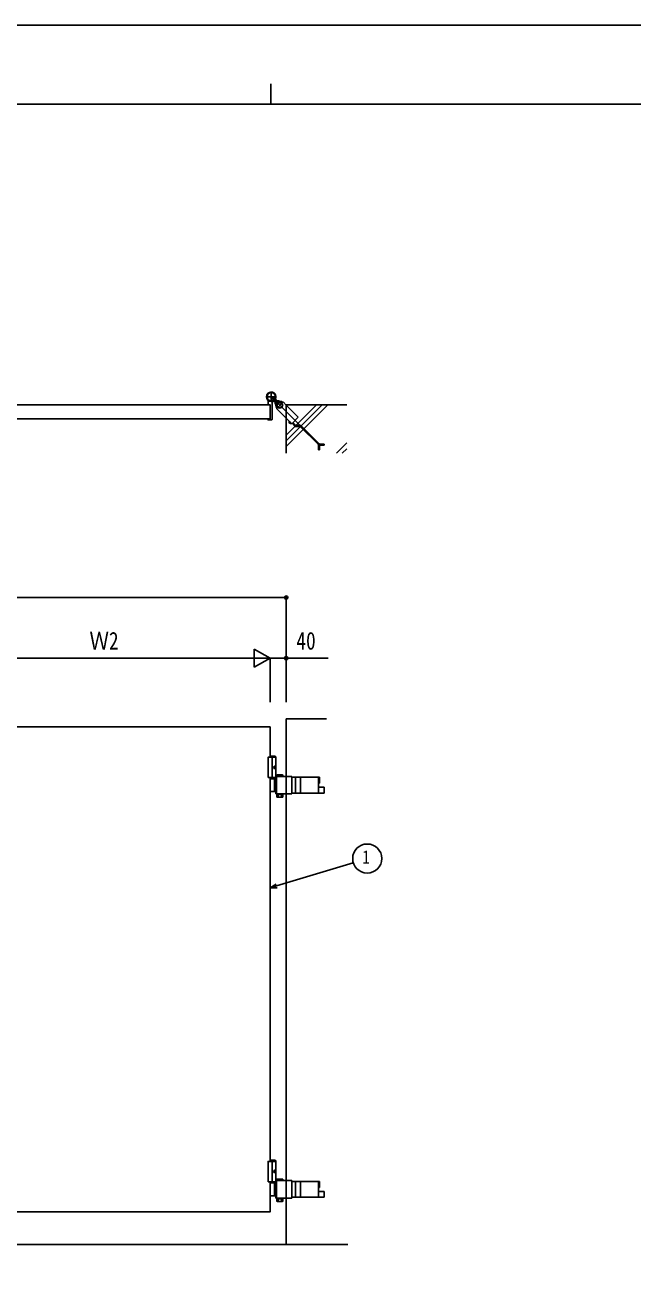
# Model space of a CAD drawing. Units: millimetres, scale not verified. Extents: x -4205 to 4205, y -2970 to 2970.
# Drawn here: x -612 to 890, y -153 to 2970 of the extents above; entities that cross this region are included whole.
import ezdxf
from ezdxf.enums import TextEntityAlignment as Align

# ---------------------------------------------------------------- set-up
doc = ezdxf.new("R2010")
doc.units = ezdxf.units.MM
doc.header["$LTSCALE"] = 12
for name, color, linetype in [('0-4_YKK_A1', 4, 'Continuous'), ('0-5_YKK_D', 6, 'Continuous'), ('0-6_YKK_ZWAK', 7, 'Continuous')]:
    doc.layers.add(name, color=color, linetype=linetype)
doc.styles.add('ＭＳ ゴシック', font='')
doc.styles.get('ＭＳ ゴシック').set_extended_font_data('MS Gothic')

msp = doc.modelspace()

# ---------------------------------------------------------------- linework, layer by layer
at = {"layer": '0-4_YKK_A1'}
for p, q in [((-3.98, 2038), (-3.98, 2064)), ((-16.98, 2051), (9.02, 2051)), ((-11.98, 2031.8), (-11.98, 2040.84)), ((-7.28, 2031.3), (-11.48, 2031.3)), ((-6.98, 2031), (-6.98, 1996)), ((7.57, 2039.45), (-2.49, 2049.51)), ((-1.98, 2036.06), (-1.98, 1995.5)), ((1.32, 2048.53), (-1.51, 2045.7)), ((-1.51, 2045.7), (1.91, 2042.29)), ((-1.04, 2046.16), (2.44, 2042.68)), ((0.86, 2048.06), (4.34, 2044.58)), ((4.73, 2045.11), (1.32, 2048.53)), ((2.03, 2040.75), (1.75, 2041.03)), ((2.44, 2042.68), (3.2, 2041.92)), ((7.43, 2039.59), (2.77, 2044.25)), ((4.34, 2044.58), (5.1, 2043.82)), ((5.84, 2038.35), (4.42, 2039.77)), ((5.84, 2038.35), (5.84, 2034.76)), ((6.27, 2044.99), (5.99, 2045.27)), ((8.67, 2041.18), (7.25, 2042.6)), ((8.39, 2042.87), (7.48, 2043.78)), ((7.69, 2042.16), (8.39, 2042.87)), ((7.84, 2034.76), (7.84, 2038.6)), ((12.26, 2039.18), (8.42, 2039.18)), ((8.67, 2041.18), (12.26, 2041.18)), ((11.93, 2035.09), (9.98, 2027.84)), ((10.52, 2023.07), (23.95, 2036.5)), ((10.52, 2036.5), (73.11, 1973.91)), ((19.18, 2037.04), (11.93, 2035.09)), ((24.48, 2031.73), (19.18, 2037.04)), ((22.54, 2024.48), (24.48, 2031.73)), ((25.44, 2037.99), (24.3, 2036.86)), ((107.76, 2031), (33.02, 1956.25)), ((121.91, 2031), (33.02, 1942.11)), ((136.05, 2031), (33.02, 1927.97)), ((10.16, 2022.72), (9.03, 2021.58)), ((9.98, 2027.84), (15.29, 2022.54)), ((15.29, 2022.54), (22.54, 2024.48)), ((-11.98, 1995.2), (-11.98, 1994.5)), ((-7.28, 1995.7), (-11.48, 1995.7)), ((-3.98, 1993.5), (-10.98, 1993.5)), ((40.08, 1987.58), (41.91, 1988.21)), ((40.5, 1990.12), (40.23, 1989.66)), ((41.56, 1989.06), (40.5, 1990.12)), ((41.56, 1989.06), (44.39, 1986.23)), ((41.91, 1988.21), (43.16, 1987.83)), ((42.91, 1984.75), (43.54, 1986.58)), ((43.54, 1986.58), (43.16, 1987.83)), ((44.39, 1986.23), (45.45, 1985.17)), ((45.45, 1985.17), (44.98, 1984.9)), ((54.51, 1978.37), (47.64, 1985.24)), ((56.17, 1980.38), (49.48, 1987.08)), ((67.16, 1977.19), (57.34, 1977.19)), ((67.41, 1979.79), (57.59, 1979.79)), ((111.84, 1933.34), (68.57, 1976.61)), ((113.85, 1935), (70.24, 1978.62)), ((183.02, 1936.55), (157.47, 1911)), ((112.43, 1919.69), (112.43, 1931.93)), ((115.03, 1919.69), (112.43, 1919.69)), ((114.67, 1933.83), (126.57, 1933.83)), ((115.03, 1932.18), (115.03, 1919.69)), ((126.57, 1931.23), (115.03, 1931.23)), ((126.57, 1931.23), (126.57, 1933.83)), ((183.02, 1922.41), (171.61, 1911)), ((33.02, -45.87), (33.02, 1254.13)), ((133.02, 1254.13), (33.02, 1254.13)), ((-6.98, 1159.13), (-6.98, 1234.13)), ((5.52, 1162.13), (-6.98, 1162.13)), ((7.52, 1160.13), (-6.98, 1160.13)), ((-1.98, 1159.13), (-1.98, 1109.13)), ((5.52, 1162.13), (7.52, 1160.13)), ((7.52, 1106.13), (7.52, 1160.13)), ((5.21, 1134.55), (5.8, 1134.55)), ((5.21, 1133.71), (5.8, 1133.71)), ((6.22, 1136.23), (6.82, 1136.23)), ((6.22, 1132.03), (6.82, 1132.03)), ((7.52, 1109.13), (-11.98, 1109.13)), ((-6.98, 159.13), (-6.98, 1109.13)), ((7.23, 1106.13), (-6.98, 1106.13)), ((4.13, 1106.13), (4.13, 1074.13)), ((7.23, 1111.68), (33.02, 1111.68)), ((7.23, 1068.58), (7.23, 1111.68)), ((9.03, 1110.18), (7.23, 1110.18)), ((9.03, 1070.08), (9.03, 1110.18)), ((10.73, 1115.68), (9.73, 1115.1)), ((9.73, 1111.68), (9.73, 1115.1)), ((10.73, 1115.68), (23.73, 1115.68)), ((13.48, 1111.68), (13.48, 1115.1)), ((20.99, 1111.68), (20.99, 1115.1)), ((23.73, 1115.68), (24.74, 1115.1)), ((24.74, 1111.68), (24.74, 1115.1)), ((33.02, 1111.68), (46.51, 1111.68)), ((46.51, 1068.58), (46.51, 1111.68)), ((46.51, 1109.63), (115.03, 1109.63)), ((55.68, 1070.63), (55.68, 1109.63)), ((67.99, 1070.63), (67.99, 1109.63)), ((115.03, 1095.13), (112.43, 1095.13)), ((115.03, 1095.13), (115.03, 1109.63)), ((7.23, 1074.13), (-6.98, 1074.13)), ((9.03, 1090.63), (7.23, 1090.63)), ((9.03, 1089.63), (7.23, 1089.63)), ((9.03, 1070.08), (7.23, 1070.08)), ((33.02, 1068.58), (7.23, 1068.58)), ((9.73, 1066.58), (9.73, 1060.66)), ((9.73, 1066.58), (24.74, 1066.58)), ((13.13, 1066.58), (13.13, 1068.58)), ((13.48, 1066.58), (13.48, 1060.66)), ((20.99, 1066.58), (20.99, 1060.66)), ((21.33, 1066.58), (21.33, 1068.58)), ((24.74, 1066.58), (24.74, 1060.66)), ((33.02, 1068.58), (46.51, 1068.58)), ((46.51, 1070.63), (126.57, 1070.63)), ((126.57, 1085.13), (112.43, 1085.13)), ((126.57, 1070.63), (126.57, 1085.13)), ((10.73, 1060.08), (9.73, 1060.66)), ((10.73, 1060.08), (23.73, 1060.08)), ((23.73, 1060.08), (24.74, 1060.66)), ((5.52, 162.13), (-6.98, 162.13)), ((7.52, 160.13), (-6.98, 160.13)), ((-1.98, 159.13), (-1.98, 109.13)), ((5.52, 162.13), (7.52, 160.13)), ((7.52, 106.13), (7.52, 160.13)), ((5.21, 134.55), (5.8, 134.55)), ((5.21, 133.71), (5.8, 133.71)), ((6.22, 136.23), (6.82, 136.23)), ((6.22, 132.03), (6.82, 132.03)), ((7.52, 109.13), (-11.98, 109.13)), ((7.23, 106.13), (-6.98, 106.13)), ((4.13, 106.13), (4.13, 74.13)), ((7.23, 111.68), (33.02, 111.68)), ((7.23, 68.58), (7.23, 111.68)), ((9.03, 110.18), (7.23, 110.18)), ((9.03, 70.08), (9.03, 110.18)), ((10.73, 115.68), (9.73, 115.1)), ((9.73, 111.68), (9.73, 115.1)), ((10.73, 115.68), (23.73, 115.68)), ((13.48, 111.68), (13.48, 115.1)), ((20.99, 111.68), (20.99, 115.1)), ((23.73, 115.68), (24.74, 115.1)), ((24.74, 111.68), (24.74, 115.1)), ((33.02, 111.68), (46.51, 111.68)), ((46.51, 68.58), (46.51, 111.68)), ((46.51, 109.63), (115.03, 109.63)), ((55.68, 70.63), (55.68, 109.63)), ((67.99, 70.63), (67.99, 109.63)), ((115.03, 95.13), (112.43, 95.13)), ((115.03, 95.13), (115.03, 109.63)), ((7.23, 74.13), (-6.98, 74.13)), ((9.03, 90.63), (7.23, 90.63)), ((9.03, 89.63), (7.23, 89.63)), ((9.03, 70.08), (7.23, 70.08)), ((33.02, 68.58), (7.23, 68.58)), ((9.73, 66.58), (9.73, 60.66)), ((9.73, 66.58), (24.74, 66.58)), ((13.13, 66.58), (13.13, 68.58)), ((13.48, 66.58), (13.48, 60.66)), ((20.99, 66.58), (20.99, 60.66)), ((21.33, 66.58), (21.33, 68.58)), ((24.74, 66.58), (24.74, 60.66)), ((33.02, 68.58), (46.51, 68.58)), ((46.51, 70.63), (126.57, 70.63)), ((126.57, 85.13), (112.43, 85.13)), ((126.57, 70.63), (126.57, 85.13)), ((10.73, 60.08), (9.73, 60.66)), ((10.73, 60.08), (23.73, 60.08)), ((23.73, 60.08), (24.74, 60.66)), ((-2309.15, -45.87), (185.63, -45.87))]:
    msp.add_line(p, q, dxfattribs=at)
for points in [[(-806.98, 2031), (-806.98, 1996), (-6.98, 1996)], [(-806.98, 2031), (-6.98, 2031), (-6.98, 1996)], [(2.74, 2041.45), (1.68, 2040.39), (2.94, 2039.67)], [(1.91, 2042.29), (2.74, 2041.45), (5.57, 2044.28), (4.73, 2045.11)], [(4.86, 2039.33), (4.15, 2038.63), (3.24, 2039.54)], [(4.33, 2039.72), (3.62, 2041.77), (4, 2043.02)], [(7.3, 2042.69), (5.25, 2043.4), (4, 2043.02)], [(5.57, 2044.28), (6.63, 2045.34), (7.35, 2044.08)], [(62.91, 2000.51), (33.02, 2030.4), (25.44, 2037.99)], [(33.02, 1911), (33.02, 2031), (183.02, 2031)], [(9.03, 2021.58), (33.02, 1997.6), (46.51, 1984.11), (62.91, 2000.51)], [(-6.98, 1234.13), (-806.98, 1234.13), (-806.98, 34.13), (-6.98, 34.13), (-6.98, 109.13)], [(7.52, 1159.13), (-11.98, 1159.13), (-11.98, 1109.13)], [(5.8, 1134.55), (5.91, 1134.57), (6.02, 1134.61), (6.12, 1134.69), (6.21, 1134.8), (6.28, 1134.92), (6.32, 1135.07), (6.34, 1135.23), (6.34, 1135.39)], [(6.34, 1132.87), (6.34, 1133.03), (6.32, 1133.19), (6.28, 1133.34), (6.21, 1133.46), (6.12, 1133.57), (6.02, 1133.65), (5.91, 1133.69), (5.8, 1133.71)], [(6.93, 1135.39), (6.96, 1135.23), (7, 1135.07), (7.07, 1134.92), (7.15, 1134.8), (7.25, 1134.69), (7.31, 1134.64)], [(7.31, 1133.62), (7.25, 1133.57), (7.15, 1133.46), (7.07, 1133.34), (7, 1133.19), (6.96, 1133.03), (6.93, 1132.87)], [(112.43, 1070.63), (112.43, 1095.13), (112.43, 1109.63)], [(7.52, 159.13), (-11.98, 159.13), (-11.98, 109.13)], [(5.8, 134.55), (5.91, 134.57), (6.02, 134.61), (6.12, 134.69), (6.21, 134.8), (6.28, 134.92), (6.32, 135.07), (6.34, 135.23), (6.34, 135.39)], [(6.34, 132.87), (6.34, 133.03), (6.32, 133.19), (6.28, 133.34), (6.21, 133.46), (6.12, 133.57), (6.02, 133.65), (5.91, 133.69), (5.8, 133.71)], [(6.93, 135.39), (6.96, 135.23), (7, 135.07), (7.07, 134.92), (7.15, 134.8), (7.25, 134.69), (7.31, 134.64)], [(7.31, 133.62), (7.25, 133.57), (7.15, 133.46), (7.07, 133.34), (7, 133.19), (6.96, 133.03), (6.93, 132.87)], [(112.43, 70.63), (112.43, 95.13), (112.43, 109.63)]]:
    msp.add_lwpolyline(points, dxfattribs=at)
for points in [[(9.53, 1068.58), (24.93, 1068.58), (24.93, 1066.58), (9.53, 1066.58)], [(9.53, 68.58), (24.93, 68.58), (24.93, 66.58), (9.53, 66.58)]]:
    msp.add_lwpolyline(points, close=True, dxfattribs=at)
for radius in [11.5, 10.35]:
    msp.add_circle((-3.98, 2051), radius, dxfattribs=at)
for centre, radius, start, end in [((-3.98, 2051), 11.5, 295.10278, 218.01228), ((-16.98, 2040.84), 5, 0, 38.01228), ((-11.48, 2031.8), 0.5, 180, 270), ((-7.28, 2031), 0.3, 0, 90), ((3.02, 2036.06), 5, 115.10278, 179.99998), ((3.59, 2040.79), 1.3, 240, 300.9647), ((-0.37, 2047.39), 9, 300.9647, 329.0353), ((10.84, 2034.76), 5, 180, 225.40999), ((17.23, 2029.79), 10, 45, 225), ((6.23, 2043.43), 1.3, 329.0353, 30), ((6.44, 2038.6), 1.4, 0, 45), ((8.42, 2040.58), 1.4, 225, 270), ((10.84, 2034.76), 3, 180, 200.54093), ((17.23, 2029.79), 6.5, 174.54354, 5.45646), ((17.23, 2029.79), 6.5, 5.45646, 174.54354), ((12.26, 2036.18), 5, 44.59001, 90), ((12.26, 2036.18), 3, 69.45907, 90), ((-11.48, 1995.2), 0.5, 90, 180), ((-10.98, 1994.5), 1, 180, 270), ((-7.28, 1996), 0.3, 270, 0), ((-3.98, 1995.5), 2, 270, 0), ((42.22, 1988.51), 2.3, 150, 188.11591), ((44.1, 1988.77), 4.2, 188.11591, 261.88409), ((43.83, 1986.89), 2.3, 261.88409, 300), ((57.34, 1981.19), 4, 225, 270), ((57.59, 1981.79), 2, 225, 270), ((67.16, 1975.19), 2, 45, 90), ((67.41, 1975.79), 4, 45, 90), ((110.43, 1931.93), 2, 0, 45), ((111.03, 1932.18), 4, 0, 45), ((11.6, 1112.36), 3.32, 55.61575, 124.38425), ((17.23, 1103.26), 12.42, 72.41205, 107.58795), ((22.86, 1112.36), 3.32, 55.61575, 124.38425), ((11.6, 1063.4), 3.32, 235.61575, 304.38425), ((17.23, 1072.5), 12.42, 252.41205, 287.58795), ((22.86, 1063.4), 3.32, 235.61575, 304.38425), ((11.6, 112.36), 3.32, 55.61575, 124.38425), ((17.23, 103.26), 12.42, 72.41205, 107.58795), ((22.86, 112.36), 3.32, 55.61575, 124.38425), ((11.6, 63.4), 3.32, 235.61575, 304.38425), ((17.23, 72.5), 12.42, 252.41205, 287.58795), ((22.86, 63.4), 3.32, 235.61575, 304.38425)]:
    msp.add_arc(centre, radius, start, end, dxfattribs=at)
for centre in [(4.86, 1134.13), (4.86, 134.13)]:
    msp.add_ellipse(centre, major_axis=(0, -3.5), ratio=0.707107, dxfattribs=at)
for centre, start_param, end_param in [((-1.15, 1134.13), 4.6657054, 4.7590726), ((0.04, 1134.13), 4.8528504, 4.9478932), ((0.04, 1134.13), 4.4768847, 4.5719276), ((0.63, 1134.13), 4.8528504, 4.9478932), ((0.63, 1134.13), 4.4768847, 4.5719276), ((-1.15, 134.13), 4.6657054, 4.7590726), ((0.04, 134.13), 4.8528504, 4.9478932), ((0.04, 134.13), 4.4768847, 4.5719276), ((0.63, 134.13), 4.8528504, 4.9478932), ((0.63, 134.13), 4.4768847, 4.5719276)]:
    msp.add_ellipse(centre, major_axis=(0, 9), ratio=0.707107, start_param=start_param, end_param=end_param, dxfattribs=at)
at = {"layer": '0-5_YKK_D'}
for p, q in [((-1652.98, 1554.13), (33.02, 1554.13)), ((33.02, 1295.09), (33.02, 1555.13)), ((-6.98, 1404.13), (-45.95, 1426.63)), ((-45.95, 1426.63), (-45.95, 1381.63)), ((-761.98, 1404.13), (-51.98, 1404.13)), ((-6.98, 1404.13), (-84.92, 1404.13)), ((-6.98, 1404.13), (-45.95, 1381.63)), ((-6.98, 1295.09), (-6.98, 1405.13)), ((-6.98, 1295.09), (-6.98, 1405.13)), ((33.02, 1295.09), (33.02, 1405.13))]:
    msp.add_line(p, q, dxfattribs=at)
for points in [[(-6.98, 1404.13), (33.02, 1404.13), (136.42, 1404.13)], [(-6.98, 835.78), (9.29, 840.71), (198.91, 898.13)], [(10.61, 836.35), (-6.98, 835.78), (7.97, 845.07)]]:
    msp.add_lwpolyline(points, dxfattribs=at)
for centre, radius in [((33.02, 1554.13), 4.25), ((33.02, 1404.13), 4.25), ((233.39, 908.48), 36)]:
    msp.add_circle(centre, radius, dxfattribs=at)
at = {"layer": '0-6_YKK_ZWAK'}
for p, q in [((-4.98, 2825), (-4.98, 2775)), ((3895.02, 2775), (-3904.98, 2775))]:
    msp.add_line(p, q, dxfattribs=at)
msp.add_lwpolyline([(-4205, -2970), (4205, -2970), (4205, 2970), (-4205, 2970)], close=True, dxfattribs=at)

# ---------------------------------------------------------------- texts
at = {"layer": '0-5_YKK_D', "style": 'ＭＳ ゴシック', "width": 0.8}
for s, height, p in [('Ｗ2', 43.99, (-453.38, 1412.13)), ('40', 43.99, (58.02, 1412.13)), ('1', 32.99, (221.39, 885.98))]:
    msp.add_text(s, height=height, dxfattribs=at).set_placement(p, align=Align.BOTTOM_LEFT)

doc.saveas('drawing.dxf')
